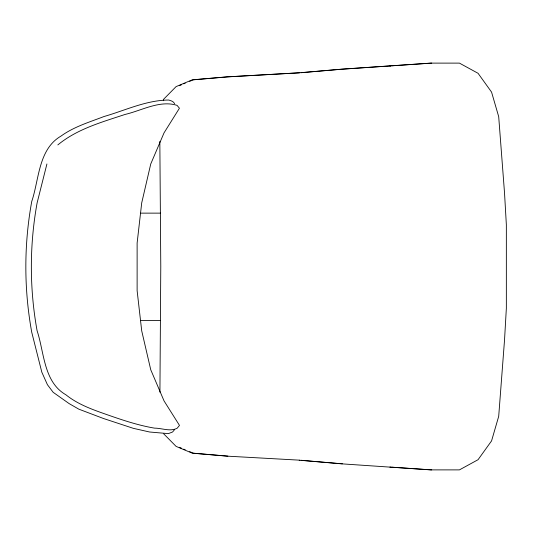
<?xml version="1.0" encoding="UTF-8"?>
<svg xmlns="http://www.w3.org/2000/svg" width="533" height="533" viewBox="0 0 533 533"><rect width="100%" height="100%" fill="white"/><g stroke="black" fill="none" stroke-linecap="round" stroke-linejoin="round"><path stroke-width="0.8" d="M159.927 392.181L160.779 266.5L159.84 141.418M46.917 163.977L37.11 202.92A343.572 329.021 90 0 0 37.11 330.82C44.312 352.38 43.559 382.001 65.905 394.786C78.071 404.56 92.809 409.697 107.353 414.787C122.797 420.184 138.347 425.401 154.523 428.132C161.979 428.112 170.107 431.89 177.129 428.259L179.494 425.421L164.037 400.883L150.746 369.762L141.705 330.82L137.121 290.645L137.121 243.095L141.705 202.92L150.746 163.977L164.037 132.864L179.441 108.226L177.049 105.367C159.827 99.918 141.738 110.558 125.088 114.435C101.73 122.19 77.158 128.953 57.831 144.923M163.311 100.717L163.718 99.158L176.09 86.612L192.253 79.83L226.838 76.872L299.233 72.794L341.38 69.183L430.691 63.114L459.426 63.114L478.054 73.294L491.566 92.102L498.701 116.68L504.538 193.133L506.35 224.706L506.35 308.294L504.538 339.867L498.701 416.32L491.566 440.898L478.054 459.706L459.426 469.886L430.691 469.886L341.38 463.817L299.233 460.206M174.498 429.705L172.599 431.977L168.368 433.629L149.593 432.003L133.35 428.339L103.402 418.478L78.804 409.157L69.123 403.601L53.167 392.308L47.417 384.693L41.821 372.187L31.747 332.299A349.681 334.224 90 0 1 31.747 201.441C39.175 179.488 38.329 149.253 60.989 136.095C73.92 126.747 89.351 122.157 104.075 116.5C125.328 110.398 146.235 100.171 168.728 100.031C171.18 100.83 173.425 101.237 174.597 103.748M179.328 85.686L181.533 84.767M183.738 83.841L185.204 83.221M189.615 81.369L193.286 79.83L227.871 76.872L299.439 72.841M301.092 72.721L342.413 69.183L390.916 65.892L389.883 65.892M391.735 65.839L431.723 63.114M140.785 213.133L160.52 213.133M140.785 320.493L160.52 320.493M389.883 467.108L390.916 467.108M299.439 460.159L226.838 456.128L192.253 453.17L176.09 446.387L163.718 433.842M391.735 467.161L431.723 469.886M301.092 460.279L342.413 463.817M227.871 456.128L193.286 453.17L189.615 451.631M179.328 447.314L181.533 448.233M183.738 449.159L185.204 449.779"/></g></svg>
